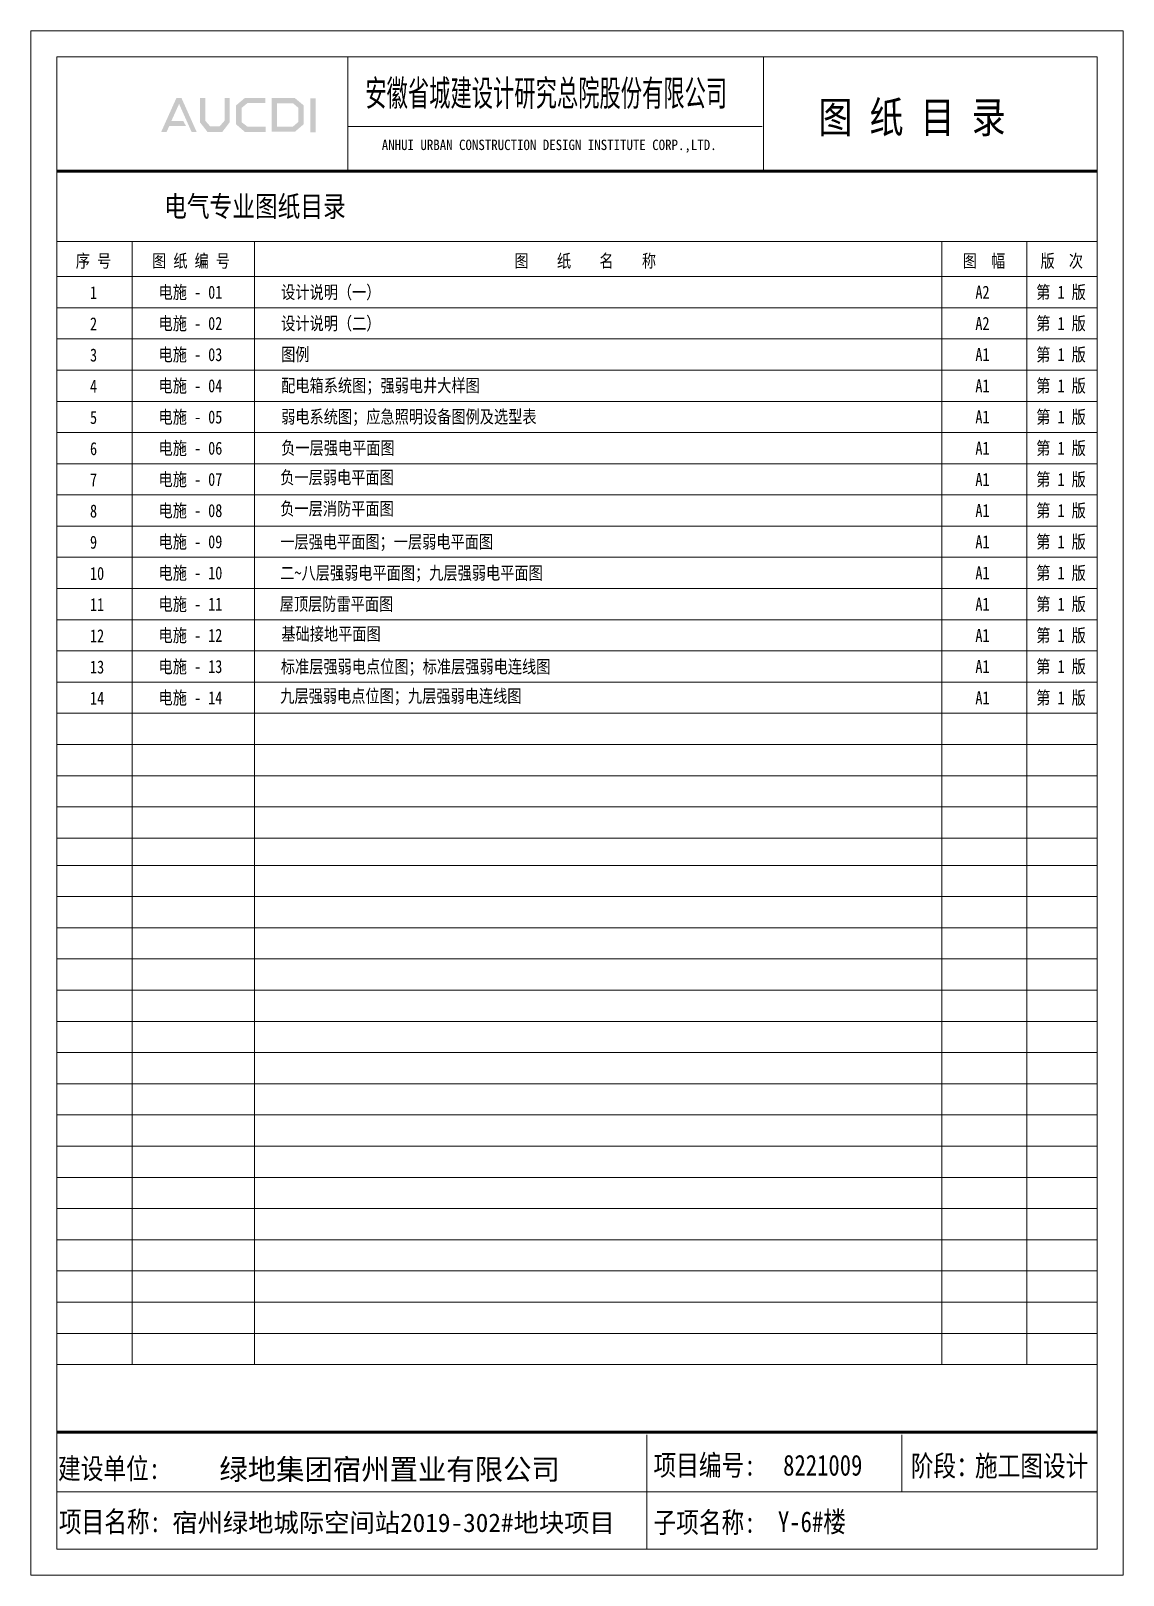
# Model space of a CAD drawing. Extents: x 2803505 to 5851001, y -1372902 to 24339.
# Drawn here: x 2833503 to 2854503, y -570091 to -540391 of the extents above; entities that cross this region are included whole.
import ezdxf

# ---------------------------------------------------------------- set-up
doc = ezdxf.new("R2010")
doc.units = 0
doc.header["$LTSCALE"] = 1000
doc.header["$MEASUREMENT"] = 0
doc.layers.add('图框', color=147, linetype='CONTINUOUS', lineweight=20)
doc.layers.add('图签', color=147, linetype='CONTINUOUS', lineweight=18)
doc.layers.add('图签文字', color=4, linetype='CONTINUOUS')
doc.styles.add('宋体', font='', dxfattribs={"height": 4})
doc.styles.add('建筑图签-1', font='simhei.ttf', dxfattribs={"width": 0.7})
doc.styles.get('宋体').set_extended_font_data('SimSun')

msp = doc.modelspace()

# ---------------------------------------------------------------- hatches: boundary and pattern name
at = {"layer": '图签文字'}
h = msp.add_hatch(color=4, dxfattribs=at)
h.paths.add_polyline_path([(2838874.6, -541685.8), (2838981.3, -541685.8), (2838981.3, -542340.5), (2838874.6, -542340.5)])
h.paths.add_polyline_path([(2838234.8, -541784.9), (2838234.8, -542232), (2838541.2, -542232), (2838646.8, -542141.3), (2838646.8, -541870.5), (2838544.4, -541784.9)], flags=16)
h.paths.add_polyline_path([(2838134.4, -541684.5), (2838134.4, -542332.4), (2838578.4, -542332.4), (2838747.2, -542187.4), (2838747.2, -541823.6), (2838580.8, -541684.5)])
h.paths.add_polyline_path([(2838013, -541681.4), (2838013, -541779.4), (2837666.9, -541779.4), (2837554, -541873.7), (2837554, -542145.6), (2837666.9, -542232.5), (2838014.8, -542232.5), (2838014.8, -542336), (2837620.6, -542336), (2837448.5, -542188.1), (2837448.5, -541823.8), (2837616.9, -541681.4)])
h.paths.add_polyline_path([(2836752.4, -541682.9), (2836855, -541682.9), (2836855, -542117), (2836951.9, -542228.8), (2837130.9, -542228.8), (2837227.8, -542117), (2837227.8, -541682.9), (2837324.8, -541682.9), (2837324.8, -542148.7), (2837184.9, -542333.1), (2836897.9, -542333.1), (2836752.4, -542146.8)])
h.paths.add_polyline_path([(2836300.4, -541684.1), (2836399.8, -541684.1), (2836690.5, -542333.8), (2836592.2, -542333.8), (2836352.9, -541794.7), (2836204.1, -542124.8), (2836434.9, -542124.8), (2836486.4, -542222.7), (2836162.6, -542222.7), (2836112.8, -542335.5), (2836008.1, -542335.5)])

# ---------------------------------------------------------------- linework, layer by layer
at = {"layer": '图框'}
for p, q in [((2854003.5, -540891), (2834003.5, -540891)), ((2834003.5, -540891), (2834003.5, -569591)), ((2839596.8, -543091), (2839596.8, -540891)), ((2847587.5, -543091), (2847587.5, -540891)), ((2854003.5, -569591), (2854003.5, -540891)), ((2847566.5, -542229), (2839596.8, -542229)), ((2834003.5, -544441), (2854003.5, -544441)), ((2834003.5, -544441), (2834003.5, -564241)), ((2834003.5, -544441), (2834003.5, -568441)), ((2835447.7, -544441), (2835447.7, -566041)), ((2837804.9, -544441), (2837804.9, -566041)), ((2851015.1, -544441), (2851015.1, -566041)), ((2852649.3, -544441), (2852649.3, -566041)), ((2834003.5, -545116), (2854003.5, -545116)), ((2834003.5, -545116), (2854003.5, -545116)), ((2854003.5, -545116), (2834003.5, -545116)), ((2854003.5, -545116), (2834003.5, -545116)), ((2854003.5, -545716), (2834003.5, -545716)), ((2854003.5, -546316), (2834003.5, -546316)), ((2834003.5, -546316), (2854003.5, -546316)), ((2834003.5, -546316), (2854003.5, -546316)), ((2854003.5, -546316), (2834003.5, -546316)), ((2834003.5, -546916), (2854003.5, -546916)), ((2834003.5, -546916), (2854003.5, -546916)), ((2854003.5, -546916), (2834003.5, -546916)), ((2854003.5, -546916), (2834003.5, -546916)), ((2834003.5, -547516), (2854003.5, -547516)), ((2834003.5, -547516), (2854003.5, -547516)), ((2854003.5, -547516), (2834003.5, -547516)), ((2854003.5, -547516), (2834003.5, -547516)), ((2834003.5, -548116), (2854003.5, -548116)), ((2834003.5, -548116), (2854003.5, -548116)), ((2854003.5, -548116), (2834003.5, -548116)), ((2854003.5, -548116), (2834003.5, -548116)), ((2854003.5, -548116), (2834003.5, -548116)), ((2854003.5, -548116), (2834003.5, -548116)), ((2854003.5, -548716), (2834003.5, -548716)), ((2834003.5, -548716), (2854003.5, -548716)), ((2834003.5, -548716), (2854003.5, -548716)), ((2854003.5, -548716), (2834003.5, -548716)), ((2834003.5, -549316), (2854003.5, -549316)), ((2834003.5, -549316), (2854003.5, -549316)), ((2854003.5, -549316), (2834003.5, -549316)), ((2854003.5, -549316), (2834003.5, -549316)), ((2834003.5, -549916), (2854003.5, -549916)), ((2834003.5, -549916), (2854003.5, -549916)), ((2854003.5, -549916), (2834003.5, -549916)), ((2854003.5, -549916), (2834003.5, -549916)), ((2834003.5, -550516), (2854003.5, -550516)), ((2834003.5, -550516), (2854003.5, -550516)), ((2854003.5, -550516), (2834003.5, -550516)), ((2854003.5, -550516), (2834003.5, -550516)), ((2854003.5, -550516), (2834003.5, -550516)), ((2854003.5, -550516), (2834003.5, -550516)), ((2854003.5, -551116), (2834003.5, -551116)), ((2834003.5, -551116), (2854003.5, -551116)), ((2834003.5, -551116), (2854003.5, -551116)), ((2854003.5, -551116), (2834003.5, -551116)), ((2834003.5, -551716), (2854003.5, -551716)), ((2834003.5, -551716), (2854003.5, -551716)), ((2854003.5, -551716), (2834003.5, -551716)), ((2854003.5, -551716), (2834003.5, -551716)), ((2834003.5, -552316), (2854003.5, -552316)), ((2834003.5, -552316), (2854003.5, -552316)), ((2854003.5, -552316), (2834003.5, -552316)), ((2854003.5, -552316), (2834003.5, -552316)), ((2834003.5, -552916), (2854003.5, -552916)), ((2834003.5, -552916), (2854003.5, -552916)), ((2854003.5, -552916), (2834003.5, -552916)), ((2854003.5, -552916), (2834003.5, -552916)), ((2854003.5, -552916), (2834003.5, -552916)), ((2854003.5, -552916), (2834003.5, -552916)), ((2854003.5, -553516), (2834003.5, -553516)), ((2834003.5, -553516), (2854003.5, -553516)), ((2834003.5, -553516), (2854003.5, -553516)), ((2854003.5, -553516), (2834003.5, -553516)), ((2834003.5, -554116), (2854003.5, -554116)), ((2834003.5, -554116), (2854003.5, -554116)), ((2854003.5, -554116), (2834003.5, -554116)), ((2854003.5, -554116), (2834003.5, -554116)), ((2854003.5, -554716), (2834003.5, -554716)), ((2854003.5, -555316), (2834003.5, -555316)), ((2854003.5, -555316), (2834003.5, -555316)), ((2854003.5, -555916), (2834003.5, -555916)), ((2854003.5, -556441), (2834003.5, -556441)), ((2834003.5, -556441), (2854003.5, -556441)), ((2834003.5, -556441), (2854003.5, -556441)), ((2854003.5, -556441), (2834003.5, -556441)), ((2834003.5, -557041), (2854003.5, -557041)), ((2834003.5, -557041), (2854003.5, -557041)), ((2854003.5, -557041), (2834003.5, -557041)), ((2854003.5, -557041), (2834003.5, -557041)), ((2834003.5, -557641), (2854003.5, -557641)), ((2834003.5, -557641), (2854003.5, -557641)), ((2854003.5, -557641), (2834003.5, -557641)), ((2854003.5, -557641), (2834003.5, -557641)), ((2834003.5, -558241), (2854003.5, -558241)), ((2834003.5, -558241), (2854003.5, -558241)), ((2854003.5, -558241), (2834003.5, -558241)), ((2854003.5, -558241), (2834003.5, -558241)), ((2854003.5, -558241), (2834003.5, -558241)), ((2854003.5, -558241), (2834003.5, -558241)), ((2854003.5, -558841), (2834003.5, -558841)), ((2834003.5, -558841), (2854003.5, -558841)), ((2834003.5, -558841), (2854003.5, -558841)), ((2854003.5, -558841), (2834003.5, -558841)), ((2834003.5, -559441), (2854003.5, -559441)), ((2834003.5, -559441), (2854003.5, -559441)), ((2854003.5, -559441), (2834003.5, -559441)), ((2854003.5, -559441), (2834003.5, -559441)), ((2834003.5, -560041), (2854003.5, -560041)), ((2834003.5, -560041), (2854003.5, -560041)), ((2854003.5, -560041), (2834003.5, -560041)), ((2854003.5, -560041), (2834003.5, -560041)), ((2834003.5, -560641), (2854003.5, -560641)), ((2834003.5, -560641), (2854003.5, -560641)), ((2854003.5, -560641), (2834003.5, -560641)), ((2854003.5, -560641), (2834003.5, -560641)), ((2854003.5, -560641), (2834003.5, -560641)), ((2854003.5, -560641), (2834003.5, -560641)), ((2854003.5, -561241), (2834003.5, -561241)), ((2834003.5, -561241), (2854003.5, -561241)), ((2834003.5, -561241), (2854003.5, -561241)), ((2854003.5, -561241), (2834003.5, -561241)), ((2834003.5, -561841), (2854003.5, -561841)), ((2834003.5, -561841), (2854003.5, -561841)), ((2854003.5, -561841), (2834003.5, -561841)), ((2854003.5, -561841), (2834003.5, -561841)), ((2834003.5, -562441), (2854003.5, -562441)), ((2834003.5, -562441), (2854003.5, -562441)), ((2854003.5, -562441), (2834003.5, -562441)), ((2854003.5, -562441), (2834003.5, -562441)), ((2834003.5, -563041), (2854003.5, -563041)), ((2834003.5, -563041), (2854003.5, -563041)), ((2854003.5, -563041), (2834003.5, -563041)), ((2854003.5, -563041), (2834003.5, -563041)), ((2854003.5, -563041), (2834003.5, -563041)), ((2854003.5, -563041), (2834003.5, -563041)), ((2854003.5, -563641), (2834003.5, -563641)), ((2834003.5, -563641), (2854003.5, -563641)), ((2834003.5, -563641), (2854003.5, -563641)), ((2854003.5, -563641), (2834003.5, -563641)), ((2834003.5, -564241), (2854003.5, -564241)), ((2834003.5, -564241), (2854003.5, -564241)), ((2854003.5, -564241), (2834003.5, -564241)), ((2854003.5, -564241), (2834003.5, -564241)), ((2834003.5, -564841), (2854003.5, -564841)), ((2834003.5, -564841), (2854003.5, -564841)), ((2854003.5, -564841), (2834003.5, -564841)), ((2854003.5, -564841), (2834003.5, -564841)), ((2854003.5, -564841), (2834003.5, -564841)), ((2854003.5, -564841), (2834003.5, -564841)), ((2854003.5, -565441), (2834003.5, -565441)), ((2834003.5, -565441), (2854003.5, -565441)), ((2834003.5, -565441), (2854003.5, -565441)), ((2854003.5, -565441), (2834003.5, -565441)), ((2854003.5, -566041), (2834003.5, -566041)), ((2845346.3, -567391), (2845346.3, -569591)), ((2850248.2, -567391), (2850248.2, -568490.8)), ((2834003.5, -568492), (2854003.5, -568490.5)), ((2834003.5, -569591), (2854003.5, -569591))]:
    msp.add_line(p, q, dxfattribs=at)
for points in [[(2854503.5, -540391), (2854503.5, -570091), (2833503.5, -570091), (2833503.5, -540391)], [(2854503.5, -540391), (2854503.5, -570091), (2833503.5, -570091), (2833503.5, -540391)], [(2834003.5, -569591), (2854003.5, -569591), (2854003.5, -540891), (2834003.5, -540891)]]:
    msp.add_lwpolyline(points, close=True, dxfattribs=at)
at = {"layer": '图框', "const_width": 56.2}
for points in [[(2834003.5, -543091), (2854003.5, -543091)], [(2834003.5, -567340.8), (2854003.5, -567340.8)]]:
    msp.add_lwpolyline(points, dxfattribs=at)

# ---------------------------------------------------------------- texts
at = {"layer": '图签', "color": 6, "style": '宋体'}
for s, height, p in [('绿地集团宿州置业有限公司', 400, (2837126.4, -568257.1)), ('宿州绿地城际空间站2019-302#地块项目', 356.677, (2836221.9, -569261.9))]:
    msp.add_text(s, height=height, dxfattribs=at).set_placement(p)
at = {"layer": '图签文字', "color": 7, "style": '建筑图签-1'}
for s, height, width, p in [('安徽省城建设计研究总院股份有限公司', 500, 0.6, (2839934.1, -541836.6)), ('图 纸 目 录', 600, 0.8, (2848646.4, -542350.6)), ('序 号', 250, 0.8, (2834365.9, -544939.8)), ('图 纸 编 号', 250, 0.8, (2835833.6, -544939.8)), ('图    纸    名    称', 250, 0.8, (2842800.6, -544939.8)), ('图  幅', 250, 0.8, (2851419.2, -544939.8)), ('版  次', 250, 0.8, (2852915.6, -544939.8)), ('电施 - 01', 250, 0.8, (2835958.1, -545541.7)), ('设计说明（一）', 250, 0.8, (2838315.3, -545541.7)), ('A2', 250, 0.8, (2851663.4, -545541.7)), ('第 1 版', 250, 0.8, (2852832.9, -545541.7)), ('1', 250, 0.8, (2834640.1, -545550.3)), ('电施 - 02', 250, 0.8, (2835958.1, -546141.7)), ('设计说明（二）', 250, 0.8, (2838315.3, -546141.7)), ('第 1 版', 250, 0.8, (2852832.9, -546141.7)), ('2', 250, 0.8, (2834640.1, -546150.3)), ('A2', 250, 0.8, (2851663.4, -546141.7)), ('电施 - 03', 250, 0.8, (2835958.1, -546741.7)), ('图例', 250, 0.8, (2838315.3, -546736.9)), ('第 1 版', 250, 0.8, (2852832.9, -546741.7)), ('3', 250, 0.8, (2834640.1, -546750.3)), ('A1', 250, 0.8, (2851663.4, -546741.7)), ('电施 - 04', 250, 0.8, (2835958.1, -547341.7)), ('配电箱系统图；强弱电井大样图', 250, 0.8, (2838315.3, -547336.9)), ('第 1 版', 250, 0.8, (2852832.9, -547341.7)), ('4', 250, 0.8, (2834640.1, -547350.3)), ('A1', 250, 0.8, (2851663.4, -547341.7)), ('电施 - 05', 250, 0.8, (2835958.1, -547941.7)), ('弱电系统图；应急照明设备图例及选型表', 250, 0.8, (2838315.3, -547936.9)), ('第 1 版', 250, 0.8, (2852832.9, -547941.7)), ('5', 250, 0.8, (2834640.1, -547950.3)), ('A1', 250, 0.8, (2851663.4, -547941.7)), ('电施 - 06', 250, 0.8, (2835958.1, -548541.7)), ('负一层强电平面图', 250, 0.8, (2838315.3, -548536.9)), ('第 1 版', 250, 0.8, (2852832.9, -548541.7)), ('6', 250, 0.8, (2834640.1, -548550.3)), ('A1', 250, 0.8, (2851663.4, -548541.7)), ('电施 - 07', 250, 0.8, (2835958.1, -549141.7)), ('负一层弱电平面图', 250, 0.8, (2838298.4, -549104.3)), ('第 1 版', 250, 0.8, (2852832.9, -549141.7)), ('7', 250, 0.8, (2834640.1, -549150.3)), ('A1', 250, 0.8, (2851663.4, -549141.7)), ('负一层消防平面图', 250, 0.8, (2838298.4, -549704.3)), ('8', 250, 0.8, (2834640.1, -549750.3)), ('电施 - 08', 250, 0.8, (2835958.1, -549741.7)), ('A1', 250, 0.8, (2851663.4, -549741.7)), ('第 1 版', 250, 0.8, (2852832.9, -549741.7)), ('9', 250, 0.8, (2834640.1, -550350.3)), ('电施 - 09', 250, 0.8, (2835958.1, -550341.7)), ('一层强电平面图；一层弱电平面图', 250, 0.8, (2838298.4, -550341)), ('A1', 250, 0.8, (2851663.4, -550341.7)), ('第 1 版', 250, 0.8, (2852832.9, -550341.7)), ('10', 250, 0.8, (2834640.1, -550950.3)), ('电施 - 10', 250, 0.8, (2835958.1, -550941.7)), ('二~八层强弱电平面图；九层强弱电平面图', 250, 0.8, (2838298.4, -550941)), ('A1', 250, 0.8, (2851663.4, -550941.7)), ('第 1 版', 250, 0.8, (2852832.9, -550941.7)), ('11', 250, 0.8, (2834640.1, -551550.3)), ('电施 - 11', 250, 0.8, (2835958.1, -551541.7)), ('屋顶层防雷平面图', 250, 0.8, (2838287.7, -551538.1)), ('A1', 250, 0.8, (2851663.4, -551541.7)), ('第 1 版', 250, 0.8, (2852832.9, -551541.7)), ('12', 250, 0.8, (2834640.1, -552150.3)), ('电施 - 12', 250, 0.8, (2835958.1, -552141.7)), ('基础接地平面图', 250, 0.8, (2838319.7, -552113.8)), ('A1', 250, 0.8, (2851663.4, -552141.7)), ('第 1 版', 250, 0.8, (2852832.9, -552141.7)), ('13', 250, 0.8, (2834640.1, -552750.3)), ('电施 - 13', 250, 0.8, (2835958.1, -552741.7)), ('标准层强弱电点位图；标准层强弱电连线图', 250, 0.8, (2838309.1, -552742.8)), ('A1', 250, 0.8, (2851663.4, -552741.7)), ('第 1 版', 250, 0.8, (2852832.9, -552741.7)), ('14', 250, 0.8, (2834640.1, -553350.3)), ('电施 - 14', 250, 0.8, (2835958.1, -553341.7)), ('九层强弱电点位图；九层强弱电连线图', 250, 0.8, (2838298.4, -553307.8)), ('A1', 250, 0.8, (2851663.4, -553341.7)), ('第 1 版', 250, 0.8, (2852832.9, -553341.7)), (' 建设单位: ', 400, 0.8, (2833807.2, -568242.1)), ('项目编号:', 400, 0.8, (2845473.8, -568177)), ('阶段：', 400, 0.8, (2850421, -568189.5)), ('项目名称:', 400, 0.8, (2834040.7, -569264.5)), ('子项名称:', 400, 0.8, (2845473.8, -569276.8))]:
    msp.add_text(s, height=height, dxfattribs=dict(at, width=width)).set_placement(p)
at = {"layer": '图签文字', "linetype": 'Continuous', "style": '建筑图签-1', "width": 0.91}
msp.add_text('ANHUI URBAN CONSTRUCTION DESIGN INSTITUTE CORP.,LTD.', height=200, dxfattribs=at).set_placement((2840250.1, -542683))
at = {"layer": '图签文字', "style": '建筑图签-1', "width": 0.8}
msp.add_text('电气专业图纸目录', height=400, dxfattribs=at).set_placement((2836065.6, -543965.5))
at = {"layer": '图签文字', "color": 6, "style": '建筑图签-1', "width": 0.8}
for s, p in [('8221009', (2847966.6, -568177)), ('施工图设计', (2851653.6, -568189.5)), ('Y-6#楼', (2847866.8, -569264.5))]:
    msp.add_text(s, height=400, dxfattribs=at).set_placement(p)

doc.saveas('drawing.dxf')
